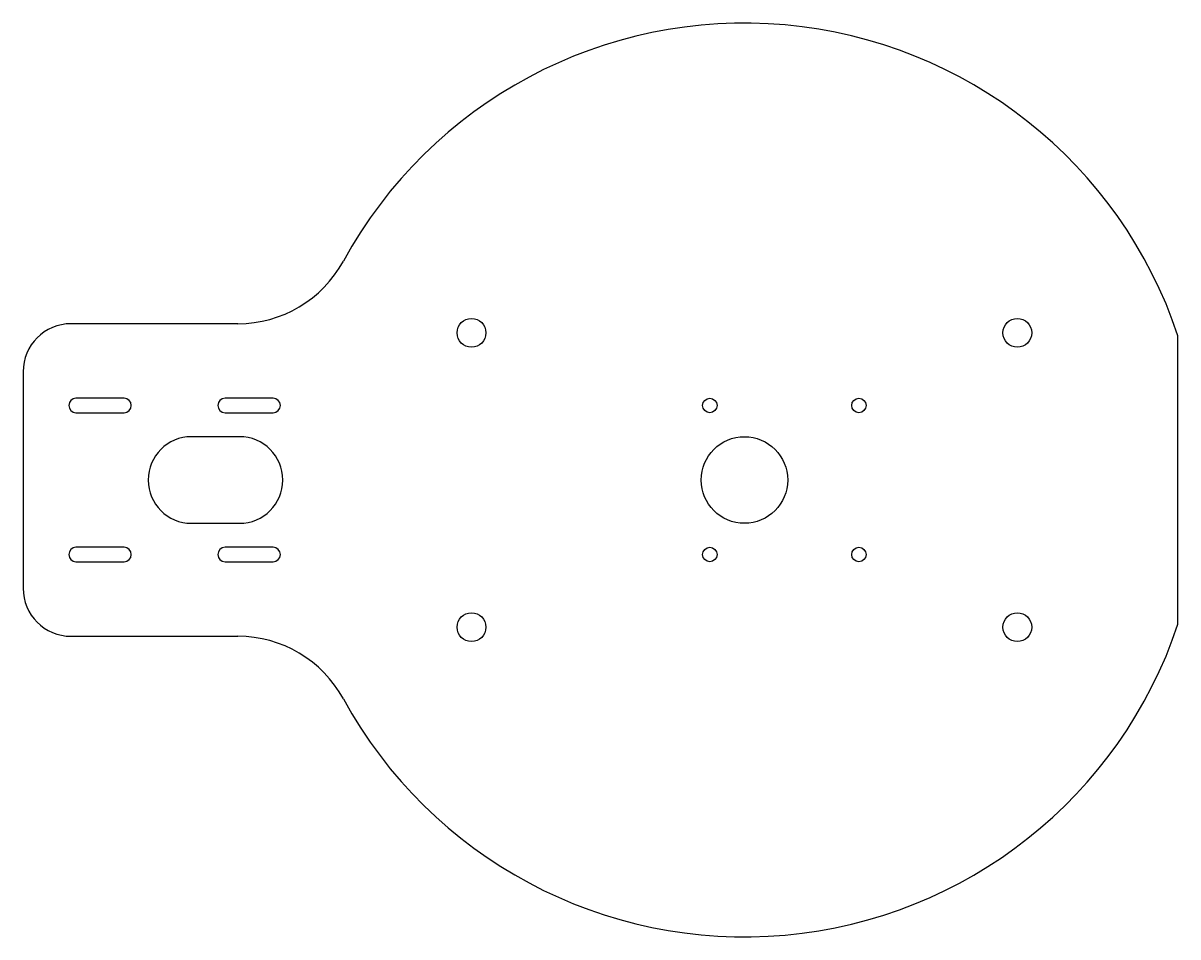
# Model space of a CAD drawing. Header units: millimetres. Extents: x -150 to 90, y -95 to 95.
import ezdxf

# ---------------------------------------------------------------- set-up
doc = ezdxf.new("R2010")
doc.units = ezdxf.units.MM

msp = doc.modelspace()

# ---------------------------------------------------------------- linework, layer by layer
at = {"color": 7, "linetype": 'Continuous', "lineweight": 25}
for p, q in [((-105.33, 32.5), (-140, 32.5)), ((90.14, -30), (90.14, 30)), ((-150, 22.5), (-150, -22.5)), ((-129, 17), (-139, 17)), ((-98, 17), (-108, 17)), ((-139, 14), (-129, 14)), ((-108, 14), (-98, 14)), ((-105, 9), (-115, 9)), ((-115, -9), (-105, -9)), ((-129, -14), (-139, -14)), ((-98, -14), (-108, -14)), ((-139, -17), (-129, -17)), ((-108, -17), (-98, -17)), ((-140, -32.5), (-105.33, -32.5))]:
    msp.add_line(p, q, dxfattribs=at)
for centre, radius in [((-56.75, 30.6), 3), ((56.75, 30.6), 3), ((-7.2, 15.5), 1.5), ((23.8, 15.5), 1.5), ((0, 0), 9), ((-7.2, -15.5), 1.5), ((23.8, -15.5), 1.5), ((-56.75, -30.6), 3), ((56.75, -30.6), 3)]:
    msp.add_circle(centre, radius, dxfattribs=at)
for centre, radius, start, end in [((0, 0), 95, 18.4085, 151.369), ((-105.33, 57.5), 25, 270, 331.369), ((-140, 22.5), 10, 90, 180), ((-139, 15.5), 1.5, 90, 270), ((-129, 15.5), 1.5, 270, 90), ((-108, 15.5), 1.5, 90, 270), ((-98, 15.5), 1.5, 270, 90), ((-115, 0), 9, 90, 270), ((-105, 0), 9, 270, 90), ((-139, -15.5), 1.5, 90, 270), ((-129, -15.5), 1.5, 270, 90), ((-108, -15.5), 1.5, 90, 270), ((-98, -15.5), 1.5, 270, 90), ((-140, -22.5), 10, 180, 270), ((0, 0), 95, 208.631, 341.5915), ((-105.33, -57.5), 25, 28.631, 90)]:
    msp.add_arc(centre, radius, start, end, dxfattribs=at)

doc.saveas('drawing.dxf')
